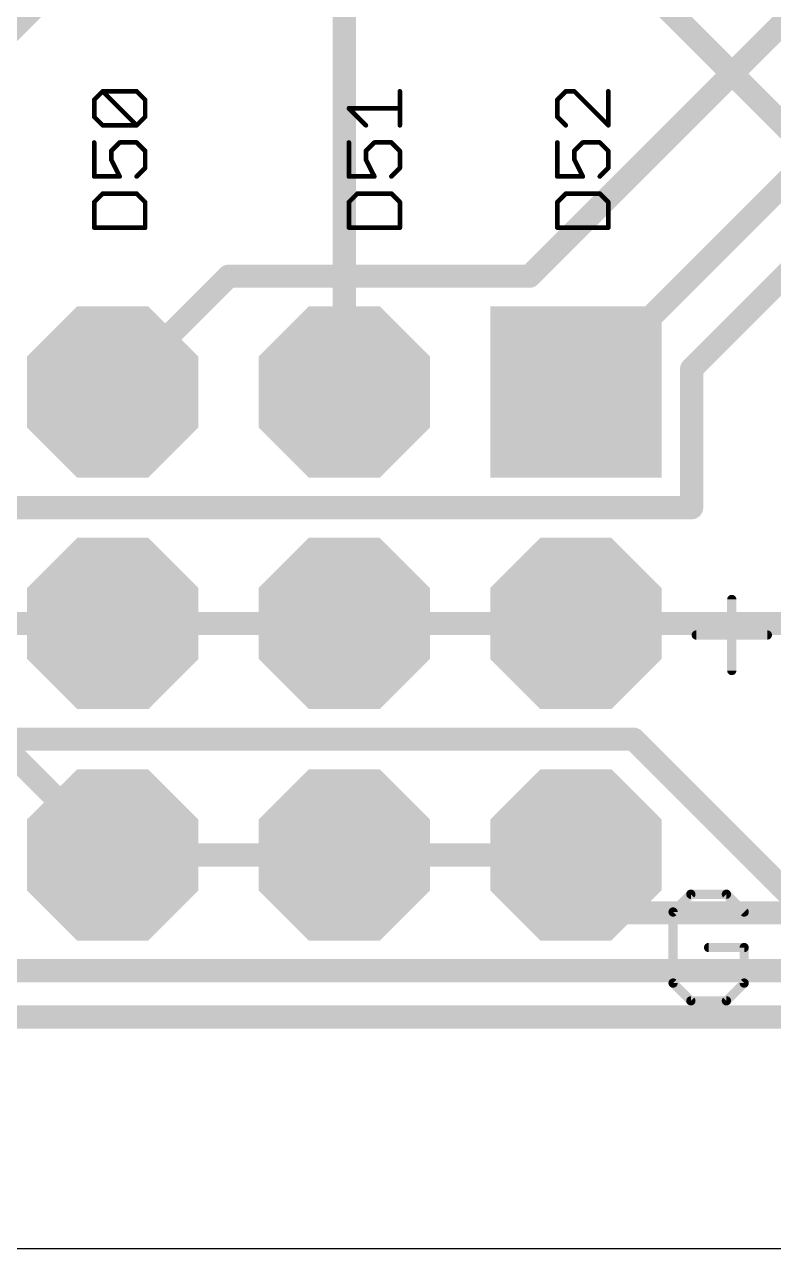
# Model space of a CAD drawing. Extents: x 0 to 99.1, y -1.2 to 60.2.
# Drawn here: x 14.4 to 22.62, y 0 to 13.43 of the extents above; entities that cross this region are included whole.
import ezdxf

# ---------------------------------------------------------------- set-up
doc = ezdxf.new("R2010")
doc.units = 0
for name, color, linetype in [('1', 22, 'CONTINUOUS'), ('16', 175, 'CONTINUOUS'), ('17', 82, 'CONTINUOUS'), ('20', 7, 'CONTINUOUS'), ('21', 253, 'CONTINUOUS'), ('51', 253, 'CONTINUOUS')]:
    doc.layers.add(name, color=color, linetype=linetype)

# ---------------------------------------------------------------- blocks, each defined once
blk = doc.blocks.new('RECT')
blk.add_solid([(-0.5, -0.5), (0.5, -0.5), (-0.5, 0.5), (0.5, 0.5)])
blk = doc.blocks.new('SQUAREP')
blk.add_solid([(-0.5, -0.5), (0.5, -0.5), (-0.5, 0.5), (0.5, 0.5)])
blk = doc.blocks.new('OCTAGONP')
at = {"const_width": 0.5}
blk.add_lwpolyline([(-0.25, -0.1036), (-0.25, 0.1036), (-0.1036, 0.25), (0.1036, 0.25), (0.25, 0.1036), (0.25, -0.1036), (0.1036, -0.25), (-0.1036, -0.25), (-0.25, -0.1036), (-0.25, 0.1036)], dxfattribs=at)

msp = doc.modelspace()

# ---------------------------------------------------------------- linework, layer by layer
at = {"layer": '1', "const_width": 0.254}
for points in [[(17.907, 9.398), (17.907, 15.24)], [(22.987, 12.065), (19.939, 15.113)], [(17.907, 6.858), (15.367, 6.858)], [(17.907, 6.858), (20.447, 6.858)], [(14.097, 5.588), (15.367, 4.318)], [(15.367, 4.318), (17.907, 4.318)], [(17.907, 4.318), (20.447, 4.318)], [(20.447, 4.318), (20.447, 3.683)], [(20.447, 3.683), (33.274, 3.683)], [(6.477, 3.048), (40.259, 3.048)], [(3.937, 2.54), (88.011, 2.54)]]:
    msp.add_lwpolyline(points, dxfattribs=at)
at = {"layer": '1', "const_width": 0.127}
for points in [[(17.8435, 9.398, 1), (17.9705, 9.398)], [(15.367, 6.9215, 1), (15.367, 6.7945)], [(17.907, 6.9215, 1), (17.907, 6.7945)], [(17.907, 6.7945, 1), (17.907, 6.9215)], [(20.447, 6.7945, 1), (20.447, 6.9215)], [(15.367, 4.3815, 1), (15.367, 4.2545)], [(17.907, 4.3815, 1), (17.907, 4.2545)], [(17.907, 4.2545, 1), (17.907, 4.3815)], [(20.5105, 4.318, 1), (20.3835, 4.318)], [(20.447, 4.2545, 1), (20.447, 4.3815)], [(15.3221, 4.2731, 1), (15.4119, 4.3629)], [(20.447, 3.7465, 1), (20.447, 3.6195)], [(20.3835, 3.683, 1), (20.5105, 3.683)]]:
    msp.add_lwpolyline(points, format="xyb", dxfattribs=at)
at = {"layer": '16', "const_width": 0.254}
for points in [[(19.939, 10.668), (27.432, 18.161)], [(10.287, 9.398), (15.113, 14.224)], [(20.447, 9.398), (24.257, 13.208)], [(21.717, 9.652), (24.765, 12.7)], [(15.367, 9.398), (16.637, 10.668)], [(16.637, 10.668), (19.939, 10.668)], [(21.717, 8.128), (21.717, 9.652)], [(3.937, 8.128), (21.717, 8.128)], [(15.367, 6.858), (12.827, 6.858)], [(20.447, 6.858), (23.876, 6.858)], [(2.032, 5.588), (21.082, 5.588)], [(21.082, 5.588), (22.987, 3.683)]]:
    msp.add_lwpolyline(points, dxfattribs=at)
at = {"layer": '16', "const_width": 0.127}
for points in [[(16.637, 10.7315, 1), (16.637, 10.6045)], [(16.6819, 10.6231, 1), (16.5921, 10.7129)], [(19.8941, 10.7129, 1), (19.9839, 10.6231)], [(19.939, 10.6045, 1), (19.939, 10.7315)], [(21.7805, 9.652, 1), (21.6535, 9.652)], [(21.6721, 9.6969, 1), (21.7619, 9.6071)], [(15.3221, 9.4429, 1), (15.4119, 9.3531)], [(20.4021, 9.4429, 1), (20.4919, 9.3531)], [(21.717, 8.0645, 1), (21.717, 8.1915)], [(21.6535, 8.128, 1), (21.7805, 8.128)], [(15.367, 6.7945, 1), (15.367, 6.9215)], [(20.447, 6.9215, 1), (20.447, 6.7945)], [(21.1269, 5.6329, 1), (21.0371, 5.5431)], [(21.082, 5.5245, 1), (21.082, 5.6515)]]:
    msp.add_lwpolyline(points, format="xyb", dxfattribs=at)
at = {"layer": '20'}
msp.add_line((2.7737, 0), (96.7218, 0), dxfattribs=at)
at = {"layer": '21'}
for points, const_width in [([(15.1633, 12.6037), (15.2565, 12.6969)], 0.0508), ([(15.1633, 12.4172), (15.1633, 12.6037)], 0.0508), ([(15.2565, 12.6969), (15.6294, 12.6969)], 0.0508), ([(15.6294, 12.324), (15.2565, 12.6969)], 0.0508), ([(15.6294, 12.6969), (15.7226, 12.6037)], 0.0508), ([(15.7226, 12.6037), (15.7226, 12.4172)], 0.0508), ([(18.5166, 12.324), (18.5166, 12.6969)], 0.0508), ([(20.3365, 12.6969), (20.2433, 12.6037)], 0.0508), ([(20.2433, 12.6037), (20.2433, 12.4172)], 0.0508), ([(20.4298, 12.6969), (20.3365, 12.6969)], 0.0508), ([(20.8026, 12.324), (20.4298, 12.6969)], 0.0508), ([(20.8026, 12.6969), (20.8026, 12.324)], 0.0508), ([(18.1438, 12.324), (17.9573, 12.5104)], 0.0508), ([(17.9573, 12.5104), (18.5166, 12.5104)], 0.0508), ([(15.2565, 12.324), (15.1633, 12.4172)], 0.0508), ([(15.7226, 12.4172), (15.6294, 12.324)], 0.0508), ([(20.2433, 12.4172), (20.3365, 12.324)], 0.0508), ([(15.6294, 12.324), (15.2565, 12.324)], 0.0508), ([(15.1633, 12.1356), (15.1633, 11.7627)], 0.0508), ([(15.3498, 12.0423), (15.443, 12.1356)], 0.0508), ([(15.443, 12.1356), (15.6294, 12.1356)], 0.0508), ([(15.6294, 12.1356), (15.7226, 12.0423)], 0.0508), ([(17.9573, 12.1356), (17.9573, 11.7627)], 0.0508), ([(18.1438, 12.0423), (18.237, 12.1356)], 0.0508), ([(18.237, 12.1356), (18.4234, 12.1356)], 0.0508), ([(18.4234, 12.1356), (18.5166, 12.0423)], 0.0508), ([(20.2433, 12.1356), (20.2433, 11.7627)], 0.0508), ([(20.4298, 12.0423), (20.523, 12.1356)], 0.0508), ([(20.523, 12.1356), (20.7094, 12.1356)], 0.0508), ([(20.7094, 12.1356), (20.8026, 12.0423)], 0.0508), ([(15.3498, 11.9491), (15.3498, 12.0423)], 0.0508), ([(15.443, 11.7627), (15.3498, 11.9491)], 0.0508), ([(15.7226, 12.0423), (15.7226, 11.8559)], 0.0508), ([(18.1438, 11.9491), (18.1438, 12.0423)], 0.0508), ([(18.237, 11.7627), (18.1438, 11.9491)], 0.0508), ([(18.5166, 12.0423), (18.5166, 11.8559)], 0.0508), ([(20.4298, 11.9491), (20.4298, 12.0423)], 0.0508), ([(20.523, 11.7627), (20.4298, 11.9491)], 0.0508), ([(20.8026, 12.0423), (20.8026, 11.8559)], 0.0508), ([(15.7226, 11.8559), (15.6294, 11.7627)], 0.0508), ([(18.5166, 11.8559), (18.4234, 11.7627)], 0.0508), ([(20.8026, 11.8559), (20.7094, 11.7627)], 0.0508), ([(15.1633, 11.7627), (15.443, 11.7627)], 0.0508), ([(17.9573, 11.7627), (18.237, 11.7627)], 0.0508), ([(20.2433, 11.7627), (20.523, 11.7627)], 0.0508), ([(15.2565, 11.5743), (15.1633, 11.481)], 0.0508), ([(15.6294, 11.5743), (15.2565, 11.5743)], 0.0508), ([(15.7226, 11.481), (15.6294, 11.5743)], 0.0508), ([(18.0505, 11.5743), (17.9573, 11.481)], 0.0508), ([(18.4234, 11.5743), (18.0505, 11.5743)], 0.0508), ([(18.5166, 11.481), (18.4234, 11.5743)], 0.0508), ([(20.3365, 11.5743), (20.2433, 11.481)], 0.0508), ([(20.7094, 11.5743), (20.3365, 11.5743)], 0.0508), ([(20.8026, 11.481), (20.7094, 11.5743)], 0.0508), ([(15.1633, 11.481), (15.1633, 11.2014)], 0.0508), ([(15.7226, 11.2014), (15.7226, 11.481)], 0.0508), ([(17.9573, 11.481), (17.9573, 11.2014)], 0.0508), ([(18.5166, 11.2014), (18.5166, 11.481)], 0.0508), ([(20.2433, 11.481), (20.2433, 11.2014)], 0.0508), ([(20.8026, 11.2014), (20.8026, 11.481)], 0.0508), ([(15.1633, 11.2014), (15.7226, 11.2014)], 0.0508), ([(17.9573, 11.2014), (18.5166, 11.2014)], 0.0508), ([(20.2433, 11.2014), (20.8026, 11.2014)], 0.0508), ([(22.1576, 7.1213), (22.1576, 6.3417)], 0.1016), ([(21.7678, 6.7315), (22.5474, 6.7315)], 0.1016), ([(21.7087, 3.8872), (21.5138, 3.6923)], 0.1016), ([(22.0985, 3.8872), (21.7087, 3.8872)], 0.1016), ([(22.2934, 3.6923), (22.0985, 3.8872)], 0.1016), ([(21.5138, 3.6923), (21.5138, 2.9127)], 0.1016), ([(22.2934, 3.3025), (21.9036, 3.3025)], 0.1016), ([(22.2934, 2.9127), (22.2934, 3.3025)], 0.1016), ([(21.5138, 2.9127), (21.7087, 2.7178)], 0.1016), ([(22.0985, 2.7178), (22.2934, 2.9127)], 0.1016), ([(21.7087, 2.7178), (22.0985, 2.7178)], 0.1016)]:
    msp.add_lwpolyline(points, dxfattribs=dict(at, const_width=const_width))
for points, const_width in [([(15.176, 12.6037, 1), (15.1506, 12.6037)], 0.0254), ([(15.1543, 12.6126, 1), (15.1723, 12.5947)], 0.0254), ([(15.2565, 12.7096, 1), (15.2565, 12.6842)], 0.0254), ([(15.2655, 12.7058, 1), (15.2476, 12.6879)], 0.0254), ([(15.2655, 12.6879, 1), (15.2476, 12.7058)], 0.0254), ([(15.6384, 12.7058, 1), (15.6204, 12.6879)], 0.0254), ([(15.6294, 12.6842, 1), (15.6294, 12.7096)], 0.0254), ([(15.7353, 12.6037, 1), (15.7099, 12.6037)], 0.0254), ([(15.7136, 12.5947, 1), (15.7316, 12.6126)], 0.0254), ([(18.5293, 12.6969, 1), (18.5039, 12.6969)], 0.0254), ([(20.256, 12.6037, 1), (20.2306, 12.6037)], 0.0254), ([(20.2343, 12.6126, 1), (20.2523, 12.5947)], 0.0254), ([(20.3365, 12.7096, 1), (20.3365, 12.6842)], 0.0254), ([(20.3455, 12.6879, 1), (20.3276, 12.7058)], 0.0254), ([(20.4387, 12.7058, 1), (20.4208, 12.6879)], 0.0254), ([(20.4298, 12.6842, 1), (20.4298, 12.7096)], 0.0254), ([(20.8153, 12.6969, 1), (20.7899, 12.6969)], 0.0254), ([(17.9663, 12.5194, 1), (17.9483, 12.5015)], 0.0254), ([(17.9573, 12.5231, 1), (17.9573, 12.4977)], 0.0254), ([(18.5166, 12.4977, 1), (18.5166, 12.5231)], 0.0254), ([(15.1723, 12.4262, 1), (15.1543, 12.4083)], 0.0254), ([(15.1506, 12.4172, 1), (15.176, 12.4172)], 0.0254), ([(15.7099, 12.4172, 1), (15.7353, 12.4172)], 0.0254), ([(15.7316, 12.4083, 1), (15.7136, 12.4262)], 0.0254), ([(20.2523, 12.4262, 1), (20.2343, 12.4083)], 0.0254), ([(20.2306, 12.4172, 1), (20.256, 12.4172)], 0.0254), ([(15.2565, 12.3367, 1), (15.2565, 12.3113)], 0.0254), ([(15.2476, 12.315, 1), (15.2655, 12.333)], 0.0254), ([(15.6204, 12.333, 1), (15.6384, 12.315)], 0.0254), ([(15.6204, 12.315, 1), (15.6384, 12.333)], 0.0254), ([(15.6294, 12.3113, 1), (15.6294, 12.3367)], 0.0254), ([(18.1348, 12.315, 1), (18.1527, 12.333)], 0.0254), ([(18.5039, 12.324, 1), (18.5293, 12.324)], 0.0254), ([(20.3276, 12.315, 1), (20.3455, 12.333)], 0.0254), ([(20.7899, 12.324, 1), (20.8153, 12.324)], 0.0254), ([(20.7936, 12.315, 1), (20.8116, 12.333)], 0.0254), ([(15.176, 12.1356, 1), (15.1506, 12.1356)], 0.0254), ([(15.443, 12.1483, 1), (15.443, 12.1229)], 0.0254), ([(15.4519, 12.1266, 1), (15.434, 12.1445)], 0.0254), ([(15.6384, 12.1445, 1), (15.6204, 12.1266)], 0.0254), ([(15.6294, 12.1229, 1), (15.6294, 12.1483)], 0.0254), ([(17.97, 12.1356, 1), (17.9446, 12.1356)], 0.0254), ([(18.237, 12.1483, 1), (18.237, 12.1229)], 0.0254), ([(18.2459, 12.1266, 1), (18.228, 12.1445)], 0.0254), ([(18.4324, 12.1445, 1), (18.4144, 12.1266)], 0.0254), ([(18.4234, 12.1229, 1), (18.4234, 12.1483)], 0.0254), ([(20.256, 12.1356, 1), (20.2306, 12.1356)], 0.0254), ([(20.523, 12.1483, 1), (20.523, 12.1229)], 0.0254), ([(20.5319, 12.1266, 1), (20.514, 12.1445)], 0.0254), ([(20.7184, 12.1445, 1), (20.7004, 12.1266)], 0.0254), ([(20.7094, 12.1229, 1), (20.7094, 12.1483)], 0.0254), ([(15.3625, 12.0423, 1), (15.337, 12.0423)], 0.0254), ([(15.337, 11.9491, 1), (15.3625, 11.9491)], 0.0254), ([(15.3408, 12.0513, 1), (15.3587, 12.0334)], 0.0254), ([(15.3611, 11.9548, 1), (15.3384, 11.9435)], 0.0254), ([(15.7353, 12.0423, 1), (15.7099, 12.0423)], 0.0254), ([(15.7136, 12.0334, 1), (15.7316, 12.0513)], 0.0254), ([(18.1564, 12.0423, 1), (18.1311, 12.0423)], 0.0254), ([(18.1348, 12.0513, 1), (18.1527, 12.0334)], 0.0254), ([(18.1551, 11.9548, 1), (18.1324, 11.9435)], 0.0254), ([(18.1311, 11.9491, 1), (18.1564, 11.9491)], 0.0254), ([(18.5293, 12.0423, 1), (18.5039, 12.0423)], 0.0254), ([(18.5076, 12.0334, 1), (18.5256, 12.0513)], 0.0254), ([(20.4425, 12.0423, 1), (20.4171, 12.0423)], 0.0254), ([(20.4208, 12.0513, 1), (20.4387, 12.0334)], 0.0254), ([(20.4411, 11.9548, 1), (20.4184, 11.9435)], 0.0254), ([(20.4171, 11.9491, 1), (20.4425, 11.9491)], 0.0254), ([(20.8153, 12.0423, 1), (20.7899, 12.0423)], 0.0254), ([(20.7936, 12.0334, 1), (20.8116, 12.0513)], 0.0254), ([(15.7099, 11.8559, 1), (15.7353, 11.8559)], 0.0254), ([(15.7316, 11.8469, 1), (15.7136, 11.8649)], 0.0254), ([(18.5039, 11.8559, 1), (18.5293, 11.8559)], 0.0254), ([(18.5256, 11.8469, 1), (18.5076, 11.8649)], 0.0254), ([(20.7899, 11.8559, 1), (20.8153, 11.8559)], 0.0254), ([(20.8116, 11.8469, 1), (20.7936, 11.8649)], 0.0254), ([(15.1633, 11.7754, 1), (15.1633, 11.75)], 0.0254), ([(15.1506, 11.7627, 1), (15.176, 11.7627)], 0.0254), ([(15.4316, 11.757, 1), (15.4543, 11.7684)], 0.0254), ([(15.443, 11.75, 1), (15.443, 11.7754)], 0.0254), ([(15.6204, 11.7717, 1), (15.6384, 11.7537)], 0.0254), ([(17.9573, 11.7754, 1), (17.9573, 11.75)], 0.0254), ([(17.9446, 11.7627, 1), (17.97, 11.7627)], 0.0254), ([(18.2256, 11.757, 1), (18.2483, 11.7684)], 0.0254), ([(18.237, 11.75, 1), (18.237, 11.7754)], 0.0254), ([(18.4144, 11.7717, 1), (18.4324, 11.7537)], 0.0254), ([(20.2433, 11.7754, 1), (20.2433, 11.75)], 0.0254), ([(20.2306, 11.7627, 1), (20.256, 11.7627)], 0.0254), ([(20.5116, 11.757, 1), (20.5343, 11.7684)], 0.0254), ([(20.523, 11.75, 1), (20.523, 11.7754)], 0.0254), ([(20.7004, 11.7717, 1), (20.7184, 11.7537)], 0.0254), ([(15.2565, 11.587, 1), (15.2565, 11.5616)], 0.0254), ([(15.2655, 11.5653, 1), (15.2476, 11.5832)], 0.0254), ([(15.6384, 11.5832, 1), (15.6204, 11.5653)], 0.0254), ([(15.6294, 11.5616, 1), (15.6294, 11.587)], 0.0254), ([(18.0505, 11.587, 1), (18.0505, 11.5616)], 0.0254), ([(18.0595, 11.5653, 1), (18.0416, 11.5832)], 0.0254), ([(18.4324, 11.5832, 1), (18.4144, 11.5653)], 0.0254), ([(18.4234, 11.5616, 1), (18.4234, 11.587)], 0.0254), ([(20.3365, 11.587, 1), (20.3365, 11.5616)], 0.0254), ([(20.3455, 11.5653, 1), (20.3276, 11.5832)], 0.0254), ([(20.7184, 11.5832, 1), (20.7004, 11.5653)], 0.0254), ([(20.7094, 11.5616, 1), (20.7094, 11.587)], 0.0254), ([(15.176, 11.481, 1), (15.1506, 11.481)], 0.0254), ([(15.1543, 11.49, 1), (15.1723, 11.4721)], 0.0254), ([(15.7353, 11.481, 1), (15.7099, 11.481)], 0.0254), ([(15.7136, 11.4721, 1), (15.7316, 11.49)], 0.0254), ([(17.97, 11.481, 1), (17.9446, 11.481)], 0.0254), ([(17.9483, 11.49, 1), (17.9663, 11.4721)], 0.0254), ([(18.5293, 11.481, 1), (18.5039, 11.481)], 0.0254), ([(18.5076, 11.4721, 1), (18.5256, 11.49)], 0.0254), ([(20.256, 11.481, 1), (20.2306, 11.481)], 0.0254), ([(20.2343, 11.49, 1), (20.2523, 11.4721)], 0.0254), ([(20.8153, 11.481, 1), (20.7899, 11.481)], 0.0254), ([(20.7936, 11.4721, 1), (20.8116, 11.49)], 0.0254), ([(15.1633, 11.2141, 1), (15.1633, 11.1887)], 0.0254), ([(15.1506, 11.2014, 1), (15.176, 11.2014)], 0.0254), ([(15.7099, 11.2014, 1), (15.7353, 11.2014)], 0.0254), ([(15.7226, 11.1887, 1), (15.7226, 11.2141)], 0.0254), ([(17.9573, 11.2141, 1), (17.9573, 11.1887)], 0.0254), ([(17.9446, 11.2014, 1), (17.97, 11.2014)], 0.0254), ([(18.5039, 11.2014, 1), (18.5293, 11.2014)], 0.0254), ([(18.5166, 11.1887, 1), (18.5166, 11.2141)], 0.0254), ([(20.2433, 11.2141, 1), (20.2433, 11.1887)], 0.0254), ([(20.2306, 11.2014, 1), (20.256, 11.2014)], 0.0254), ([(20.7899, 11.2014, 1), (20.8153, 11.2014)], 0.0254), ([(20.8026, 11.1887, 1), (20.8026, 11.2141)], 0.0254), ([(22.183, 7.1213, 1), (22.1322, 7.1213)], 0.0508), ([(21.7678, 6.7569, 1), (21.7678, 6.7061)], 0.0508), ([(22.5474, 6.7061, 1), (22.5474, 6.7569)], 0.0508), ([(22.1322, 6.3417, 1), (22.183, 6.3417)], 0.0508), ([(21.7087, 3.9126, 1), (21.7087, 3.8618)], 0.0508), ([(21.7267, 3.8692, 1), (21.6907, 3.9052)], 0.0508), ([(22.1165, 3.9052, 1), (22.0805, 3.8692)], 0.0508), ([(22.0985, 3.8618, 1), (22.0985, 3.9126)], 0.0508), ([(21.4958, 3.7103, 1), (21.5318, 3.6743)], 0.0508), ([(21.5392, 3.6923, 1), (21.4884, 3.6923)], 0.0508), ([(22.2754, 3.6743, 1), (22.3114, 3.7103)], 0.0508), ([(21.9036, 3.3279, 1), (21.9036, 3.2771)], 0.0508), ([(22.3188, 3.3025, 1), (22.268, 3.3025)], 0.0508), ([(22.2934, 3.2771, 1), (22.2934, 3.3279)], 0.0508), ([(21.5318, 2.9307, 1), (21.4958, 2.8947)], 0.0508), ([(22.3114, 2.8947, 1), (22.2754, 2.9307)], 0.0508), ([(21.4884, 2.9127, 1), (21.5392, 2.9127)], 0.0508), ([(22.268, 2.9127, 1), (22.3188, 2.9127)], 0.0508), ([(21.7087, 2.7432, 1), (21.7087, 2.6924)], 0.0508), ([(21.6907, 2.6998, 1), (21.7267, 2.7358)], 0.0508), ([(22.0805, 2.7358, 1), (22.1165, 2.6998)], 0.0508), ([(22.0985, 2.6924, 1), (22.0985, 2.7432)], 0.0508)]:
    msp.add_lwpolyline(points, format="xyb", dxfattribs=dict(at, const_width=const_width))

# ---------------------------------------------------------------- block references
at = {"layer": '17', "xscale": 1.8796, "yscale": 1.8796, "rotation": 180}
for name, p in [('OCTAGONP', (15.367, 9.398)), ('OCTAGONP', (15.367, 9.398)), ('OCTAGONP', (17.907, 9.398)), ('OCTAGONP', (17.907, 9.398)), ('SQUAREP', (20.447, 9.398)), ('SQUAREP', (20.447, 9.398)), ('OCTAGONP', (15.367, 6.858)), ('OCTAGONP', (15.367, 6.858)), ('OCTAGONP', (17.907, 6.858)), ('OCTAGONP', (17.907, 6.858)), ('OCTAGONP', (20.447, 6.858)), ('OCTAGONP', (20.447, 6.858)), ('OCTAGONP', (15.367, 4.318)), ('OCTAGONP', (15.367, 4.318)), ('OCTAGONP', (17.907, 4.318)), ('OCTAGONP', (17.907, 4.318)), ('OCTAGONP', (20.447, 4.318)), ('OCTAGONP', (20.447, 4.318))]:
    msp.add_blockref(name, p, dxfattribs=at)
at = {"layer": '51', "xscale": 0.508, "yscale": 0.508, "rotation": 180}
for p in [(15.367, 9.398), (17.907, 9.398), (20.447, 9.398), (15.367, 6.858), (17.907, 6.858), (20.447, 6.858), (15.367, 4.318), (17.907, 4.318), (20.447, 4.318)]:
    msp.add_blockref('RECT', p, dxfattribs=at)

doc.saveas('drawing.dxf')
